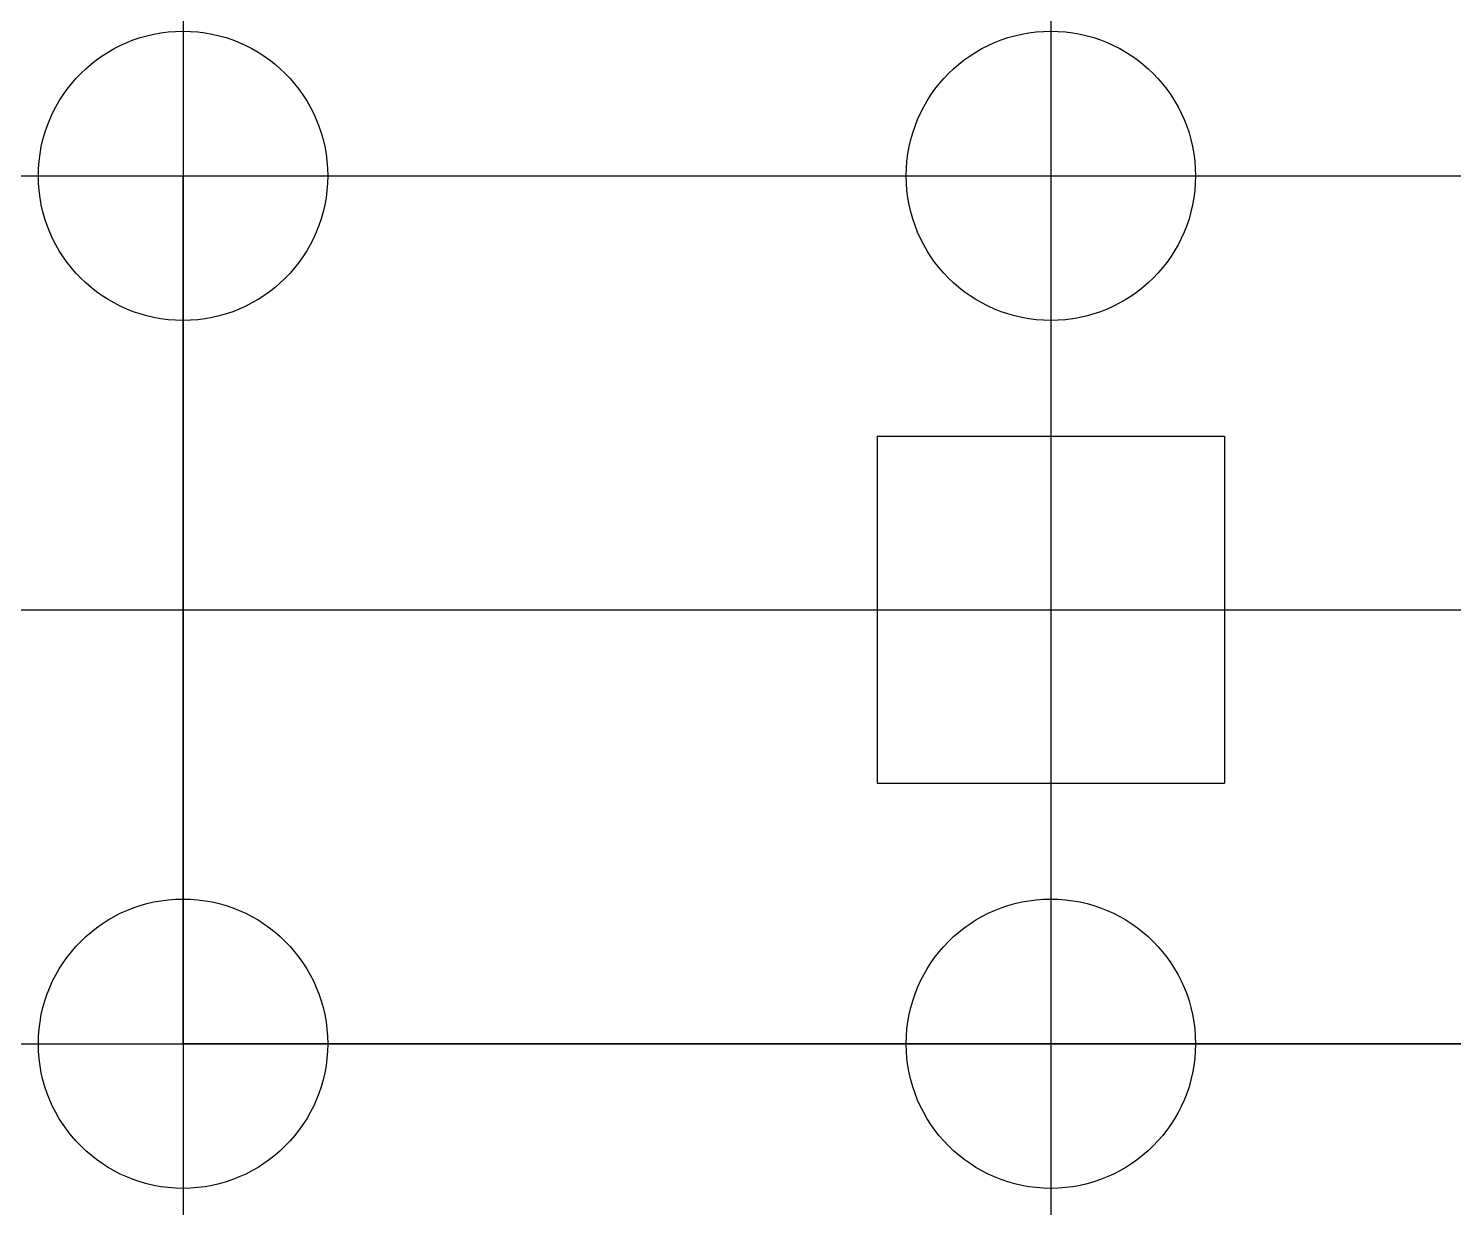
# Model space of a CAD drawing. Header units: metres. Extents: x 4568 to 182545, y -86951 to 35529.
# Drawn here: x 26010 to 27666, y -68736 to -67366 of the extents above; entities that cross this region are included whole.
import ezdxf

# ---------------------------------------------------------------- set-up
doc = ezdxf.new("R2010")
doc.units = ezdxf.units.M
for name, color, linetype in [('AXIS', 9, 'Continuous'), ('LI', 7, 'Continuous'), ('LIS', 2, 'Continuous'), ('ZU', 2, 'Continuous')]:
    doc.layers.add(name, color=color, linetype=linetype)

msp = doc.modelspace()

# ---------------------------------------------------------------- linework, layer by layer
at = {"layer": 'AXIS'}
for p, q in [((26189.11, -67200.86), (26189.11, -69392.52)), ((27197.63, -67200.86), (27197.63, -68881.73)), ((25852.94, -67537.04), (28542.33, -67537.04)), ((25852.94, -68041.3), (28542.33, -68041.3)), ((25852.94, -68545.56), (28542.33, -68545.56))]:
    msp.add_line(p, q, dxfattribs=at)
at = {"layer": 'LI'}
for centre in [(26189.11, -67537.04), (27197.63, -67537.04), (26189.11, -68545.56), (27197.63, -68545.56)]:
    msp.add_circle(centre, 168.09, dxfattribs=at)
at = {"layer": 'LIS'}
for p, q in [((26189.11, -67537.04), (28206.16, -67537.04)), ((26189.11, -68545.56), (26189.11, -67537.04)), ((28206.16, -68545.56), (26189.11, -68545.56))]:
    msp.add_line(p, q, dxfattribs=at)
at = {"layer": 'ZU'}
for p, q in [((26995.93, -67839.59), (27399.34, -67839.59)), ((26995.93, -67839.59), (26995.93, -68243)), ((27399.34, -67839.59), (27399.34, -68243)), ((26995.93, -68243), (27399.34, -68243))]:
    msp.add_line(p, q, dxfattribs=at)

doc.saveas('drawing.dxf')
